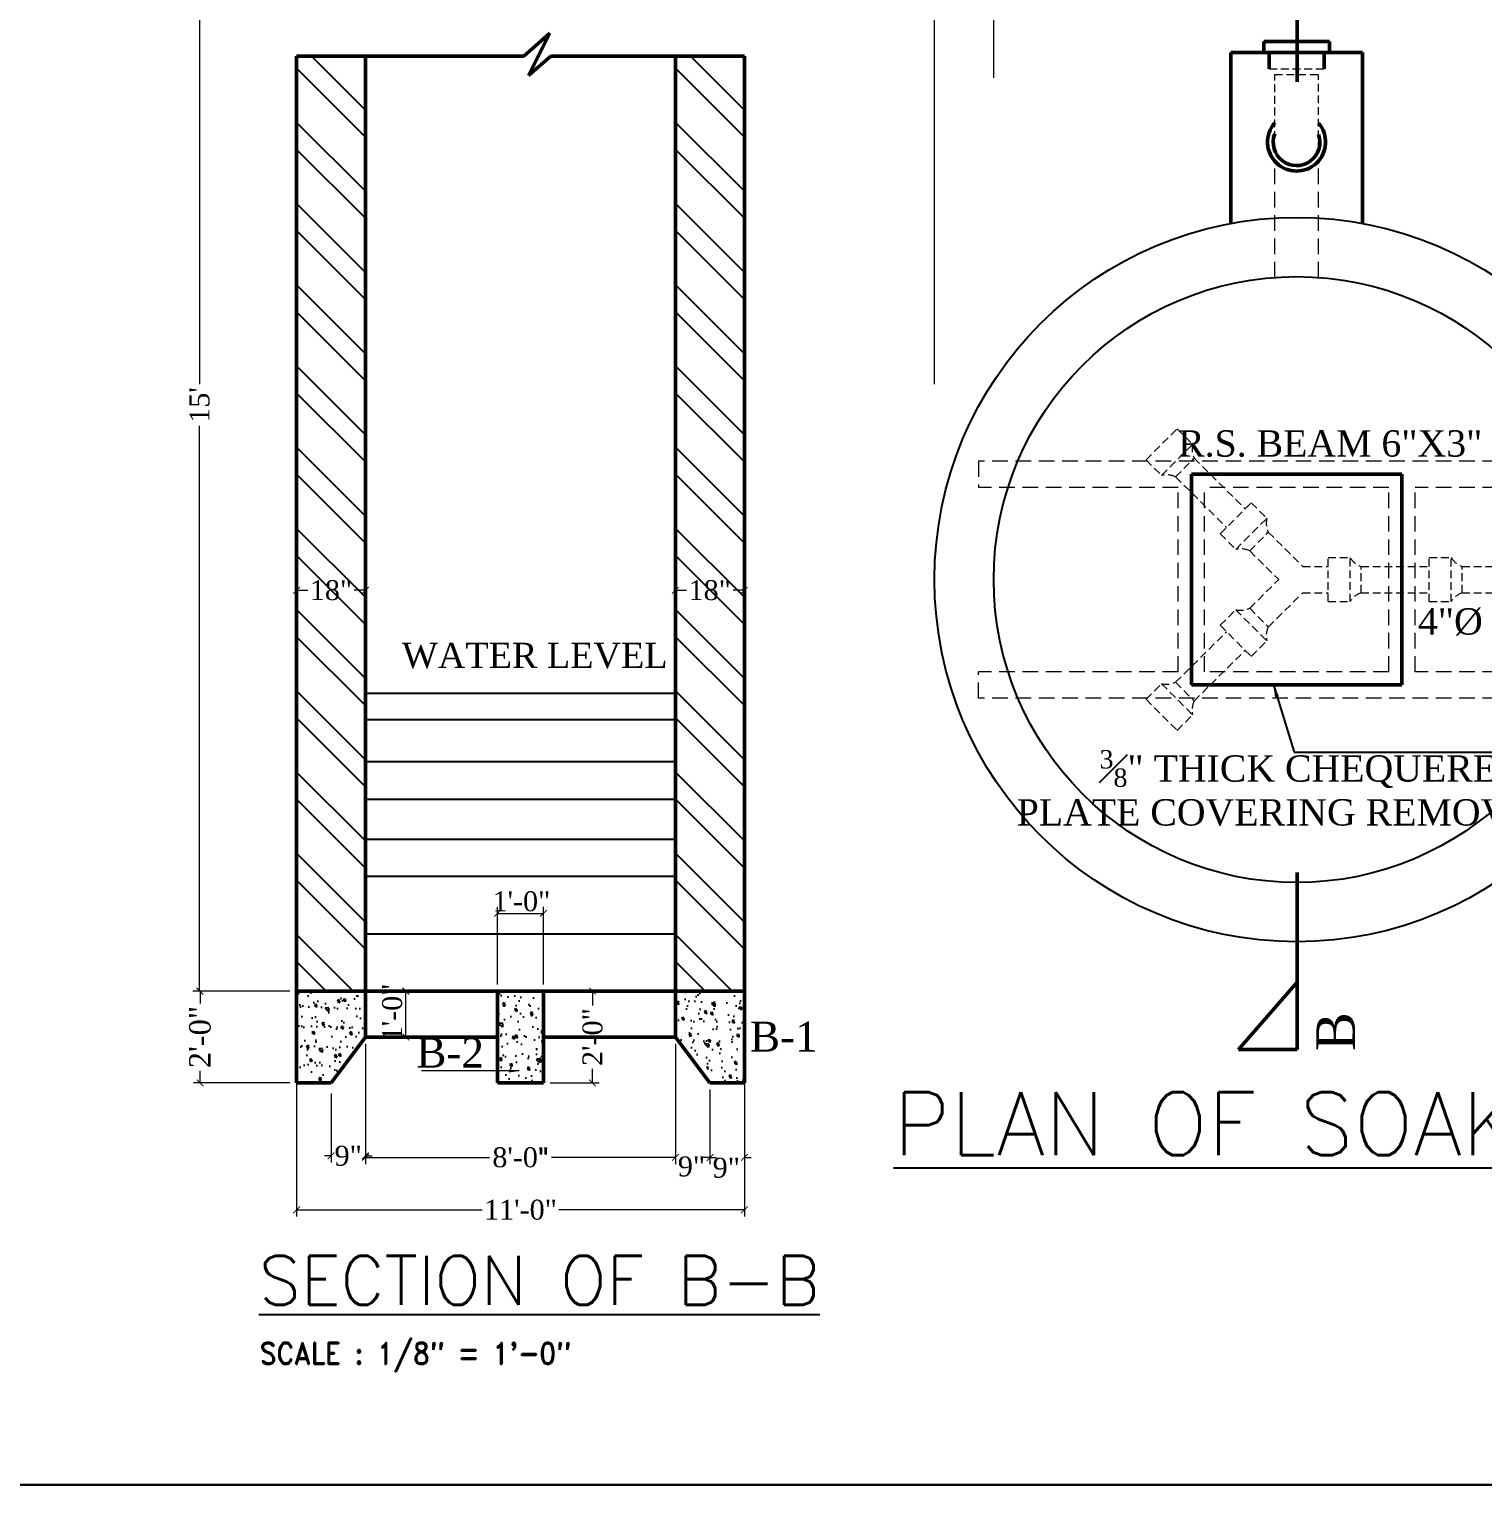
# Model space of a CAD drawing. Header units: inches. Extents: x 137014 to 144844, y -150241 to -148176.
# Drawn here: x 137602.4 to 137952.5, y -150239.1 to -149888.5 of the extents above; entities that cross this region are included whole.
import ezdxf

# ---------------------------------------------------------------- set-up
doc = ezdxf.new("R2010")
doc.units = ezdxf.units.IN
doc.header["$LTSCALE"] = 15
doc.header["$MEASUREMENT"] = 0
doc.header["$PDMODE"] = 2
doc.linetypes.add('HIDDEN', pattern=[0.375, 0.25, -0.125])
doc.layers.get('0').update_dxf_attribs({"linetype": 'CONTINUOUS'})
doc.layers.get('Defpoints').update_dxf_attribs({"linetype": 'CONTINUOUS'})
for name, color, linetype in [('1', 7, 'CONTINUOUS'), ('DIM', 255, 'CONTINUOUS'), ('TEXT', 2, 'CONTINUOUS'), ('w text', 96, 'CONTINUOUS')]:
    doc.layers.add(name, color=color, linetype=linetype)
for name, color, linetype, lineweight in [('7', 8, 'CONTINUOUS', 9), ('DiMaNsIoN', 251, 'CONTINUOUS', 5), ('DIMENSION', 251, 'CONTINUOUS', 15), ('WALL', 1, 'CONTINUOUS', 30), ('WALLS', 1, 'CONTINUOUS', 50)]:
    doc.layers.add(name, color=color, linetype=linetype, lineweight=lineweight)
doc.styles.add('arial', font='times.ttf')
doc.styles.add('DIM', font='arial.ttf')
doc.styles.add('fine', font='times.ttf', dxfattribs={"height": 4})
doc.styles.add('HALF SCALE', font='romantic.ttf')
doc.styles.get("Standard").update_dxf_attribs({"font": 'romand.shx', "height": 8})
doc.styles.add('STYLE2', font='romans.shx', dxfattribs={"width": 0.75})
doc.dimstyles.new('KHATIB', dxfattribs={"dimtxt": 7.5, "dimasz": 3, "dimexe": 3, "dimexo": 3, "dimgap": 1.5, "dimtad": 0, "dimdec": 4, "dimzin": 0, "dimdsep": 46, "dimlunit": 4, "dimtxsty": 'arial', "dimblk": 'DOT', "dimcen": 0.09, "dimclrd": 2, "dimclre": 2, "dimclrt": 6, "dimadec": 0, "dimazin": 0, "dimtfac": 1, "dimtdec": 4, "dimtofl": 0, "dimtmove": 1, "dimatfit": 3, "dimfxl": 1, "dimtolj": 1, "dimtzin": 0, "dimlwd": -1, "dimlwe": -1, "dimarcsym": 0})
doc.dimstyles.new('Other Origional Dim', dxfattribs={"dimscale": 0, "dimtxt": 7, "dimasz": 3, "dimexe": 1.25, "dimexo": 12, "dimgap": 0, "dimtad": 1, "dimdec": 1, "dimzin": 3, "dimdsep": 46, "dimlunit": 4, "dimtxsty": 'DIM', "dimblk": 'ARCHTICK', "dimcen": 2, "dimdle": 1, "dimclrd": 9, "dimclre": 9, "dimclrt": 3, "dimadec": 1, "dimazin": 0, "dimtm": 1e-09, "dimtfac": 1, "dimtdec": 1, "dimtmove": 1, "dimatfit": 3, "dimfxl": 1, "dimfrac": 1, "dimtolj": 1, "dimtzin": 0, "dimlwd": -1, "dimlwe": -1, "dimarcsym": 0})
doc.dimstyles.new('Wor-Dim', dxfattribs={"dimtxt": 9, "dimasz": 5, "dimexe": 2, "dimexo": 4, "dimgap": 1, "dimtad": 0, "dimdec": 1, "dimzin": 0, "dimdsep": 46, "dimlunit": 4, "dimtxsty": 'HALF SCALE', "dimblk": 'ARCHTICK', "dimcen": 0, "dimdle": 1, "dimclrd": 8, "dimclre": 8, "dimclrt": 3, "dimadec": 0, "dimazin": 0, "dimtfac": 0.5, "dimtdec": 1, "dimtmove": 1, "dimatfit": 3, "dimfxl": 4, "dimfrac": 1, "dimtolj": 1, "dimtzin": 0, "dimarcsym": 0})
pattern_1 = [(140, (336076.557, -92961.6416), (0.7231947, 8.266153), [0.864347, -9.507814]), (85, (336076.557, -92961.642), (-8.668731, -1.599057), [0.6914774, -7.606251]), (190.4514, (336076.617, -92960.953), (-7.945531, 6.6671025), [0.7345817, -8.0803985]), (136.1842, (336074.252, -92961.642), (1.907544, 12.299551), [1.29652, -14.261721]), (186.6356, (336074.411, -92960.617), (-11.226341, 10.771635), [1.101873, -12.120596]), (81.1842, (336074.252, -92961.642), (-11.22635, 10.771627), [1.037216, -11.409377]), (111, (336074.8283, -92960.489), (4.640031, 6.8791287), [0.864347, -9.507814]), (56, (336074.828, -92960.489), (-8.357081, 2.8041175), [0.6914774, -7.606251]), (161.4514, (336075.215, -92959.916), (-3.7170424, 9.683249), [0.7345817, -8.0803985]), (127.5, (336076.557, -92961.6416), (-3.83647615, 0.14013775), [0, -7.5140542, 0, -7.7214974, 0, -7.6350627]), (97.5, (336076.557, -92961.6416), (-4.5454463, 3.0317772), [0, -4.402406, 0, -7.3411848, 0, -2.9099673]), (57.5, (336076.557, -92964.2116), (0.2599364, 6.1521023), [0, -2.8811557, 0, -8.989206, 0, -11.9279848]), (47.5, (336076.557, -92965.364), (-1.1536722, 6.7210007), [0, -3.7455025, 0, -5.9697547, 0, -8.470598])]

# ---------------------------------------------------------------- blocks, each defined once
blk = doc.blocks.new('_ARCHTICK')
at = {"color": 0, "linetype": 'ByBlock', "const_width": 0.15}
blk.add_lwpolyline([(-0.5, -0.5), (0.5, 0.5)], dxfattribs=at)
blk = doc.blocks.new('*D4')
at = {"layer": 'Defpoints', "color": 0, "ltscale": 2, "transparency": 16777216}
for p in [(332067.2, -82627.66), (332067.2, -82635.84), (332087.94, -82635.84)]:
    blk.add_point(p, dxfattribs=at)
at = {"layer": 'DIMENSION', "color": 251, "lineweight": 0, "ltscale": 2, "transparency": 16777216}
for p, q in [((332067.2, -82633.84), (332067.2, -82625.66)), ((332067.2, -82627.66), (332070.57, -82627.66)), ((332087.94, -82627.66), (332084.57, -82627.66)), ((332087.94, -82633.84), (332087.94, -82625.66))]:
    blk.add_line(p, q, dxfattribs=at)
at = {"layer": 'DIMENSION', "color": 251, "lineweight": 0, "ltscale": 2, "transparency": 16777216, "xscale": 2, "yscale": 2, "zscale": 2, "rotation": 180}
blk.add_blockref('_ARCHTICK', (332067.2, -82627.66), dxfattribs=at)
at = {"layer": 'DIMENSION', "color": 251, "lineweight": 0, "ltscale": 2, "transparency": 16777216, "xscale": 2, "yscale": 2, "zscale": 2}
blk.add_blockref('_ARCHTICK', (332087.94, -82627.66), dxfattribs=at)
at = {"layer": 'DIMENSION', "color": 254, "lineweight": 0, "ltscale": 2, "transparency": 16777216, "insert": (332077.57, -82627.66), "char_height": 6, "attachment_point": 5, "style": 'arial'}
blk.add_mtext('\\A1;18"', dxfattribs=at)
blk = doc.blocks.new('*D5')
at = {"layer": 'Defpoints', "color": 0, "ltscale": 2, "transparency": 16777216}
for p in [(332201.96, -82627.66), (332181.22, -82631.12), (332201.96, -82631.12)]:
    blk.add_point(p, dxfattribs=at)
at = {"layer": 'DIMENSION', "color": 251, "lineweight": 0, "ltscale": 2, "transparency": 16777216}
for p, q in [((332181.22, -82629.12), (332181.22, -82625.66)), ((332181.22, -82627.66), (332184.59, -82627.66)), ((332201.96, -82627.66), (332198.59, -82627.66)), ((332201.96, -82629.12), (332201.96, -82625.66))]:
    blk.add_line(p, q, dxfattribs=at)
at = {"layer": 'DIMENSION', "color": 251, "lineweight": 0, "ltscale": 2, "transparency": 16777216, "xscale": 2, "yscale": 2, "zscale": 2, "rotation": 180}
blk.add_blockref('_ARCHTICK', (332181.22, -82627.66), dxfattribs=at)
at = {"layer": 'DIMENSION', "color": 251, "lineweight": 0, "ltscale": 2, "transparency": 16777216, "xscale": 2, "yscale": 2, "zscale": 2}
blk.add_blockref('_ARCHTICK', (332201.96, -82627.66), dxfattribs=at)
at = {"layer": 'DIMENSION', "color": 254, "lineweight": 0, "ltscale": 2, "transparency": 16777216, "insert": (332191.59, -82627.66), "char_height": 6, "attachment_point": 5, "style": 'arial'}
blk.add_mtext('\\A1;18"', dxfattribs=at)
blk = doc.blocks.new('*D16')
at = {"layer": 'Defpoints', "color": 0, "ltscale": 2, "transparency": 16777216}
for p in [(332067.2, -82741.77), (332202.03, -82741.77), (332202.03, -82814.16)]:
    blk.add_point(p, dxfattribs=at)
at = {"layer": 'DIMENSION', "color": 251, "lineweight": 0, "ltscale": 2, "transparency": 16777216}
for p, q in [((332067.2, -82743.77), (332067.2, -82816.16)), ((332202.03, -82743.77), (332202.03, -82816.16)), ((332067.2, -82814.16), (332123.09, -82814.16)), ((332202.03, -82814.16), (332146.14, -82814.16))]:
    blk.add_line(p, q, dxfattribs=at)
at = {"layer": 'DIMENSION', "color": 251, "lineweight": 0, "ltscale": 2, "transparency": 16777216, "xscale": 2, "yscale": 2, "zscale": 2, "rotation": 180}
blk.add_blockref('_ARCHTICK', (332067.2, -82814.16), dxfattribs=at)
at = {"layer": 'DIMENSION', "color": 251, "lineweight": 0, "ltscale": 2, "transparency": 16777216, "xscale": 2, "yscale": 2, "zscale": 2}
blk.add_blockref('_ARCHTICK', (332202.03, -82814.16), dxfattribs=at)
at = {"layer": 'DIMENSION', "color": 254, "lineweight": 0, "ltscale": 2, "transparency": 16777216, "insert": (332134.62, -82814.16), "char_height": 6, "attachment_point": 5, "style": 'arial'}
blk.add_mtext('\\A1;11\'-0"', dxfattribs=at)
blk = doc.blocks.new('*D17')
at = {"layer": 'Defpoints', "color": 0, "ltscale": 2, "transparency": 16777216}
for p in [(332087.94, -82762.15), (332077.57, -82777.17), (332087.94, -82797.92)]:
    blk.add_point(p, dxfattribs=at)
at = {"layer": 'DIMENSION', "color": 251, "lineweight": 0, "ltscale": 2, "transparency": 16777216}
for p, q in [((332087.94, -82764.15), (332087.94, -82799.92)), ((332077.57, -82779.17), (332077.57, -82799.92)), ((332077.57, -82797.92), (332075.57, -82797.92)), ((332087.94, -82797.92), (332089.94, -82797.92))]:
    blk.add_line(p, q, dxfattribs=at)
at = {"layer": 'DIMENSION', "color": 251, "lineweight": 0, "ltscale": 2, "transparency": 16777216, "xscale": 2, "yscale": 2, "zscale": 2}
blk.add_blockref('_ARCHTICK', (332077.57, -82797.92), dxfattribs=at)
at = {"layer": 'DIMENSION', "color": 251, "lineweight": 0, "ltscale": 2, "transparency": 16777216, "xscale": 2, "yscale": 2, "zscale": 2, "rotation": 180}
blk.add_blockref('_ARCHTICK', (332087.94, -82797.92), dxfattribs=at)
at = {"layer": 'DIMENSION', "color": 254, "lineweight": 0, "ltscale": 2, "transparency": 16777216, "insert": (332082.75, -82797.92), "char_height": 6, "attachment_point": 5, "style": 'arial'}
blk.add_mtext('\\A1;9"', dxfattribs=at)
blk = doc.blocks.new('*D6')
at = {"layer": 'Defpoints', "color": 0, "ltscale": 2, "transparency": 16777216}
for p in [(332191.66, -82775.98), (332202.03, -82775.76), (332191.66, -82798.38)]:
    blk.add_point(p, dxfattribs=at)
at = {"layer": 'DIMENSION', "color": 251, "lineweight": 0, "ltscale": 2, "transparency": 16777216}
for p, q in [((332191.66, -82777.98), (332191.66, -82800.38)), ((332202.03, -82777.76), (332202.03, -82800.38)), ((332191.66, -82798.38), (332189.66, -82798.38)), ((332202.03, -82798.38), (332204.03, -82798.38))]:
    blk.add_line(p, q, dxfattribs=at)
at = {"layer": 'DIMENSION', "color": 251, "lineweight": 0, "ltscale": 2, "transparency": 16777216, "xscale": 2, "yscale": 2, "zscale": 2}
blk.add_blockref('_ARCHTICK', (332191.66, -82798.38), dxfattribs=at)
at = {"layer": 'DIMENSION', "color": 251, "lineweight": 0, "ltscale": 2, "transparency": 16777216, "xscale": 2, "yscale": 2, "zscale": 2, "rotation": 180}
blk.add_blockref('_ARCHTICK', (332202.03, -82798.38), dxfattribs=at)
at = {"layer": 'DIMENSION', "color": 254, "lineweight": 0, "ltscale": 2, "transparency": 16777216, "insert": (332196.59, -82801.53), "char_height": 6, "attachment_point": 5, "style": 'arial'}
blk.add_mtext('\\A1;9"', dxfattribs=at)
blk = doc.blocks.new('*D7')
at = {"layer": 'Defpoints', "color": 0, "ltscale": 2, "transparency": 16777216}
for p in [(332181.29, -82762.15), (332191.66, -82777.17), (332181.29, -82798.38)]:
    blk.add_point(p, dxfattribs=at)
at = {"layer": 'DIMENSION', "color": 251, "lineweight": 0, "ltscale": 2, "transparency": 16777216}
for p, q in [((332181.29, -82764.15), (332181.29, -82800.38)), ((332191.66, -82779.17), (332191.66, -82800.38)), ((332181.29, -82798.38), (332179.29, -82798.38)), ((332191.66, -82798.38), (332193.66, -82798.38))]:
    blk.add_line(p, q, dxfattribs=at)
at = {"layer": 'DIMENSION', "color": 251, "lineweight": 0, "ltscale": 2, "transparency": 16777216, "xscale": 2, "yscale": 2, "zscale": 2}
blk.add_blockref('_ARCHTICK', (332181.29, -82798.38), dxfattribs=at)
at = {"layer": 'DIMENSION', "color": 251, "lineweight": 0, "ltscale": 2, "transparency": 16777216, "xscale": 2, "yscale": 2, "zscale": 2, "rotation": 180}
blk.add_blockref('_ARCHTICK', (332191.66, -82798.38), dxfattribs=at)
at = {"layer": 'DIMENSION', "color": 254, "lineweight": 0, "ltscale": 2, "transparency": 16777216, "insert": (332186.1, -82801.13), "char_height": 6, "attachment_point": 5, "style": 'arial'}
blk.add_mtext('\\A1;9"', dxfattribs=at)
blk = doc.blocks.new('*D8')
at = {"layer": 'Defpoints', "color": 0, "ltscale": 2, "transparency": 16777216}
for p in [(332087.94, -82783.88), (332181.29, -82783.88), (332181.29, -82798.38)]:
    blk.add_point(p, dxfattribs=at)
at = {"layer": 'DIMENSION', "color": 251, "lineweight": 0, "ltscale": 2, "transparency": 16777216}
for p, q in [((332087.94, -82785.88), (332087.94, -82800.38)), ((332181.29, -82785.88), (332181.29, -82800.38)), ((332087.94, -82798.38), (332125.29, -82798.38)), ((332181.29, -82798.38), (332143.94, -82798.38))]:
    blk.add_line(p, q, dxfattribs=at)
at = {"layer": 'DIMENSION', "color": 251, "lineweight": 0, "ltscale": 2, "transparency": 16777216, "xscale": 2, "yscale": 2, "zscale": 2, "rotation": 180}
blk.add_blockref('_ARCHTICK', (332087.94, -82798.38), dxfattribs=at)
at = {"layer": 'DIMENSION', "color": 251, "lineweight": 0, "ltscale": 2, "transparency": 16777216, "xscale": 2, "yscale": 2, "zscale": 2}
blk.add_blockref('_ARCHTICK', (332181.29, -82798.38), dxfattribs=at)
at = {"layer": 'DIMENSION', "color": 254, "lineweight": 0, "ltscale": 2, "transparency": 16777216, "insert": (332134.62, -82798.38), "char_height": 6, "attachment_point": 5, "style": 'arial'}
blk.add_mtext('\\A1;8\'-0{\\fTechnicLite|b1|i0|c2|p2;"}', dxfattribs=at)
blk = doc.blocks.new('*D9')
at = {"layer": 'Defpoints', "color": 0, "ltscale": 2, "transparency": 16777216}
for p in [(332038.14, -82748.32), (332067.2, -82748.32), (332067.2, -82775.98)]:
    blk.add_point(p, dxfattribs=at)
at = {"layer": 'DIMENSION', "color": 251, "lineweight": 0, "ltscale": 2, "transparency": 16777216}
for p, q in [((332065.2, -82748.32), (332036.14, -82748.32)), ((332038.14, -82748.32), (332038.14, -82752.01)), ((332038.14, -82775.98), (332038.14, -82772.29)), ((332065.2, -82775.98), (332036.14, -82775.98))]:
    blk.add_line(p, q, dxfattribs=at)
at = {"layer": 'DIMENSION', "color": 251, "lineweight": 0, "ltscale": 2, "transparency": 16777216, "xscale": 2, "yscale": 2, "zscale": 2}
for p, rotation in [((332038.14, -82748.32), 90), ((332038.14, -82775.98), 270)]:
    blk.add_blockref('_ARCHTICK', p, dxfattribs=dict(at, rotation=rotation))
at = {"layer": 'DIMENSION', "color": 254, "lineweight": 0, "ltscale": 2, "transparency": 16777216, "insert": (332038.14, -82762.15), "char_height": 6, "attachment_point": 5, "rotation": 90, "style": 'arial'}
blk.add_mtext('\\A1;{\\H1.0769x;2\'-0"}', dxfattribs=at)
blk = doc.blocks.new('*D18')
at = {"layer": 'Defpoints', "color": 0, "ltscale": 2, "transparency": 16777216}
for p in [(332100.07, -82748.32), (332100.07, -82748.32), (332093.75, -82762.15)]:
    blk.add_point(p, dxfattribs=at)
at = {"layer": 'DIMENSION', "color": 251, "lineweight": 0, "ltscale": 2, "transparency": 16777216}
for p, q in [((332098.07, -82748.32), (332098.07, -82748.32)), ((332100.07, -82762.15), (332100.07, -82748.32)), ((332095.75, -82762.15), (332102.07, -82762.15))]:
    blk.add_line(p, q, dxfattribs=at)
at = {"layer": 'DIMENSION', "color": 251, "lineweight": 0, "ltscale": 2, "transparency": 16777216, "xscale": 2, "yscale": 2, "zscale": 2}
for p, rotation in [((332100.07, -82748.32), 90), ((332100.07, -82762.15), 270)]:
    blk.add_blockref('_ARCHTICK', p, dxfattribs=dict(at, rotation=rotation))
at = {"layer": 'DIMENSION', "color": 254, "lineweight": 0, "ltscale": 2, "transparency": 16777216, "insert": (332096, -82754.73), "char_height": 6, "attachment_point": 5, "rotation": 90, "style": 'arial'}
blk.add_mtext('\\A1;1\'-0"', dxfattribs=at)
blk = doc.blocks.new('*D19')
at = {"layer": 'Defpoints', "color": 0, "ltscale": 2, "transparency": 16777216}
for p in [(332141.53, -82748.32), (332141.53, -82775.98), (332156.31, -82775.98)]:
    blk.add_point(p, dxfattribs=at)
at = {"layer": 'DIMENSION', "color": 251, "lineweight": 0, "ltscale": 2, "transparency": 16777216}
for p, q in [((332143.53, -82748.32), (332158.31, -82748.32)), ((332156.31, -82748.32), (332156.31, -82752.62)), ((332156.31, -82775.98), (332156.31, -82771.68)), ((332143.53, -82775.98), (332158.31, -82775.98))]:
    blk.add_line(p, q, dxfattribs=at)
at = {"layer": 'DIMENSION', "color": 251, "lineweight": 0, "ltscale": 2, "transparency": 16777216, "xscale": 2, "yscale": 2, "zscale": 2}
for p, rotation in [((332156.31, -82748.32), 90), ((332156.31, -82775.98), 270)]:
    blk.add_blockref('_ARCHTICK', p, dxfattribs=dict(at, rotation=rotation))
at = {"layer": 'DIMENSION', "color": 254, "lineweight": 0, "ltscale": 2, "transparency": 16777216, "insert": (332156.31, -82762.15), "char_height": 6, "attachment_point": 5, "rotation": 90, "style": 'arial'}
blk.add_mtext('\\A1;2\'-0"', dxfattribs=at)
blk = doc.blocks.new('*D20')
at = {"layer": 'Defpoints', "color": 0, "ltscale": 2, "transparency": 16777216}
for p in [(332141.53, -82724.93), (332127.7, -82748.32), (332141.53, -82748.32)]:
    blk.add_point(p, dxfattribs=at)
at = {"layer": 'DIMENSION', "color": 251, "lineweight": 0, "ltscale": 2, "transparency": 16777216}
for p, q in [((332127.7, -82746.32), (332127.7, -82722.93)), ((332127.7, -82724.93), (332141.53, -82724.93)), ((332141.53, -82746.32), (332141.53, -82722.93))]:
    blk.add_line(p, q, dxfattribs=at)
at = {"layer": 'DIMENSION', "color": 251, "lineweight": 0, "ltscale": 2, "transparency": 16777216, "xscale": 2, "yscale": 2, "zscale": 2, "rotation": 180}
blk.add_blockref('_ARCHTICK', (332127.7, -82724.93), dxfattribs=at)
at = {"layer": 'DIMENSION', "color": 251, "lineweight": 0, "ltscale": 2, "transparency": 16777216, "xscale": 2, "yscale": 2, "zscale": 2}
blk.add_blockref('_ARCHTICK', (332141.53, -82724.93), dxfattribs=at)
at = {"layer": 'DIMENSION', "color": 254, "lineweight": 0, "ltscale": 2, "transparency": 16777216, "insert": (332134.9, -82721.32), "char_height": 6, "attachment_point": 5, "style": 'arial'}
blk.add_mtext('\\A1;1\'-0"', dxfattribs=at)
blk = doc.blocks.new('*D14')
at = {"layer": 'Defpoints', "color": 0, "ltscale": 2, "transparency": 16777216}
for p in [(332067.2, -82395.43), (332038.01, -82748.32), (332067.2, -82748.32)]:
    blk.add_point(p, dxfattribs=at)
at = {"layer": 'DIMENSION', "color": 251, "lineweight": 0, "ltscale": 2, "transparency": 16777216}
for p, q in [((332065.2, -82395.43), (332036.01, -82395.43)), ((332038.01, -82395.43), (332038.01, -82565.57)), ((332038.01, -82748.32), (332038.01, -82578.19)), ((332065.2, -82748.32), (332036.01, -82748.32))]:
    blk.add_line(p, q, dxfattribs=at)
at = {"layer": 'DIMENSION', "color": 251, "lineweight": 0, "ltscale": 2, "transparency": 16777216, "xscale": 2, "yscale": 2, "zscale": 2}
for p, rotation in [((332038.01, -82395.43), 90), ((332038.01, -82748.32), 270)]:
    blk.add_blockref('_ARCHTICK', p, dxfattribs=dict(at, rotation=rotation))
at = {"layer": 'DIMENSION', "color": 254, "lineweight": 0, "ltscale": 2, "transparency": 16777216, "insert": (332038.01, -82571.88), "char_height": 6, "attachment_point": 5, "rotation": 90, "style": 'arial'}
blk.add_mtext("\\A1;15'", dxfattribs=at)
blk = doc.blocks.new('*D29')
at = {"layer": 'Defpoints', "color": 0, "ltscale": 2, "transparency": 16777216}
for p in [(330936.65, -78871.77), (330936.65, -78878.46), (330942.48, -78878.46)]:
    blk.add_point(p, dxfattribs=at)
at = {"layer": 'DIMENSION', "color": 251, "lineweight": 0, "ltscale": 2, "transparency": 16777216}
for p, q in [((330939.57, -78871.77), (330936.59, -78853.81)), ((330936.59, -78853.81), (330939.59, -78853.81)), ((330936.65, -78876.46), (330936.65, -78869.77)), ((330942.48, -78871.77), (330936.65, -78871.77)), ((330942.48, -78876.46), (330942.48, -78869.77))]:
    blk.add_line(p, q, dxfattribs=at)
at = {"layer": 'DIMENSION', "color": 251, "lineweight": 0, "ltscale": 2, "transparency": 16777216, "xscale": 2, "yscale": 2, "zscale": 2, "rotation": 180}
blk.add_blockref('_ARCHTICK', (330936.65, -78871.77), dxfattribs=at)
at = {"layer": 'DIMENSION', "color": 251, "lineweight": 0, "ltscale": 2, "transparency": 16777216, "xscale": 2, "yscale": 2, "zscale": 2}
blk.add_blockref('_ARCHTICK', (330942.48, -78871.77), dxfattribs=at)
at = {"layer": 'DIMENSION', "color": 254, "lineweight": 0, "ltscale": 2, "transparency": 16777216, "insert": (330944.56, -78853.81), "char_height": 6, "attachment_point": 5, "style": 'arial'}
blk.add_mtext('\\A1;6"', dxfattribs=at)
blk = doc.blocks.new('*D30')
at = {"layer": 'Defpoints', "color": 0, "ltscale": 2, "transparency": 16777216}
for p in [(330951.99, -78871.77), (330951.99, -78871.92), (330942.48, -78878.46)]:
    blk.add_point(p, dxfattribs=at)
at = {"layer": 'DIMENSION', "color": 251, "lineweight": 0, "ltscale": 2, "transparency": 16777216}
for p, q in [((330947.23, -78871.77), (330949.43, -78864.46)), ((330949.43, -78864.46), (330952.43, -78864.46)), ((330942.48, -78876.46), (330942.48, -78869.77)), ((330942.48, -78871.77), (330951.99, -78871.77)), ((330951.99, -78869.92), (330951.99, -78869.77))]:
    blk.add_line(p, q, dxfattribs=at)
at = {"layer": 'DIMENSION', "color": 251, "lineweight": 0, "ltscale": 2, "transparency": 16777216, "xscale": 2, "yscale": 2, "zscale": 2, "rotation": 180}
blk.add_blockref('_ARCHTICK', (330942.48, -78871.77), dxfattribs=at)
at = {"layer": 'DIMENSION', "color": 251, "lineweight": 0, "ltscale": 2, "transparency": 16777216, "xscale": 2, "yscale": 2, "zscale": 2}
blk.add_blockref('_ARCHTICK', (330951.99, -78871.77), dxfattribs=at)
at = {"layer": 'DIMENSION', "color": 254, "lineweight": 0, "ltscale": 2, "transparency": 16777216, "insert": (330957.37, -78864.46), "char_height": 6, "attachment_point": 5, "style": 'arial'}
blk.add_mtext('\\A1;9"', dxfattribs=at)
blk = doc.blocks.new('*D26')
at = {"layer": 'Defpoints', "color": 0, "ltscale": 2, "transparency": 16777216}
for p in [(330936.65, -78713.93), (330917.63, -78790.23), (330936.65, -78832.06)]:
    blk.add_point(p, dxfattribs=at)
at = {"layer": 'DIMENSION', "color": 251, "lineweight": 0, "ltscale": 2, "transparency": 16777216}
for p, q in [((330917.63, -78788.23), (330917.63, -78711.93)), ((330917.63, -78713.93), (330920.15, -78713.93)), ((330936.65, -78713.93), (330934.14, -78713.93)), ((330936.65, -78830.06), (330936.65, -78711.93))]:
    blk.add_line(p, q, dxfattribs=at)
at = {"layer": 'DIMENSION', "color": 251, "lineweight": 0, "ltscale": 2, "transparency": 16777216, "xscale": 2, "yscale": 2, "zscale": 2, "rotation": 180}
blk.add_blockref('_ARCHTICK', (330917.63, -78713.93), dxfattribs=at)
at = {"layer": 'DIMENSION', "color": 251, "lineweight": 0, "ltscale": 2, "transparency": 16777216, "xscale": 2, "yscale": 2, "zscale": 2}
blk.add_blockref('_ARCHTICK', (330936.65, -78713.93), dxfattribs=at)
at = {"layer": 'DIMENSION', "color": 254, "lineweight": 0, "ltscale": 2, "transparency": 16777216, "insert": (330927.14, -78713.93), "char_height": 6, "attachment_point": 5, "style": 'arial'}
blk.add_mtext('\\A1;18"', dxfattribs=at)
blk = doc.blocks.new('*D27')
at = {"layer": 'Defpoints', "color": 0, "ltscale": 2, "transparency": 16777216}
for p in [(330776.48, -78713.93), (330776.48, -78752.52), (330917.63, -78752.52)]:
    blk.add_point(p, dxfattribs=at)
at = {"layer": 'DIMENSION', "color": 251, "lineweight": 0, "ltscale": 2, "transparency": 16777216}
for p, q in [((330776.48, -78750.52), (330776.48, -78711.93)), ((330776.48, -78713.93), (330837.58, -78713.93)), ((330917.63, -78713.93), (330856.54, -78713.93)), ((330917.63, -78750.52), (330917.63, -78711.93))]:
    blk.add_line(p, q, dxfattribs=at)
at = {"layer": 'DIMENSION', "color": 251, "lineweight": 0, "ltscale": 2, "transparency": 16777216, "xscale": 2, "yscale": 2, "zscale": 2, "rotation": 180}
blk.add_blockref('_ARCHTICK', (330776.48, -78713.93), dxfattribs=at)
at = {"layer": 'DIMENSION', "color": 251, "lineweight": 0, "ltscale": 2, "transparency": 16777216, "xscale": 2, "yscale": 2, "zscale": 2}
blk.add_blockref('_ARCHTICK', (330917.63, -78713.93), dxfattribs=at)
at = {"layer": 'DIMENSION', "color": 254, "lineweight": 0, "ltscale": 2, "transparency": 16777216, "insert": (330847.06, -78713.93), "char_height": 6, "attachment_point": 5, "style": 'arial'}
blk.add_mtext('\\A1;8\'-0"', dxfattribs=at)
blk = doc.blocks.new('*D28')
at = {"layer": 'Defpoints', "color": 0, "ltscale": 2, "transparency": 16777216}
for p in [(330762.22, -78713.93), (330776.48, -78759.64), (330762.22, -78833.42)]:
    blk.add_point(p, dxfattribs=at)
at = {"layer": 'DIMENSION', "color": 251, "lineweight": 0, "ltscale": 2, "transparency": 16777216}
for p, q in [((330762.22, -78713.93), (330760.22, -78713.93)), ((330762.22, -78831.42), (330762.22, -78711.93)), ((330776.48, -78757.64), (330776.48, -78711.93)), ((330776.48, -78713.93), (330778.48, -78713.93))]:
    blk.add_line(p, q, dxfattribs=at)
at = {"layer": 'DIMENSION', "color": 251, "lineweight": 0, "ltscale": 2, "transparency": 16777216, "xscale": 2, "yscale": 2, "zscale": 2}
blk.add_blockref('_ARCHTICK', (330762.22, -78713.93), dxfattribs=at)
at = {"layer": 'DIMENSION', "color": 251, "lineweight": 0, "ltscale": 2, "transparency": 16777216, "xscale": 2, "yscale": 2, "zscale": 2, "rotation": 180}
blk.add_blockref('_ARCHTICK', (330776.48, -78713.93), dxfattribs=at)
at = {"layer": 'DIMENSION', "color": 254, "lineweight": 0, "ltscale": 2, "transparency": 16777216, "insert": (330769.35, -78713.93), "char_height": 6, "attachment_point": 5, "style": 'arial'}
blk.add_mtext('\\A1;18"', dxfattribs=at)
blk = doc.blocks.new('GERG45')
at = {"layer": 'DIM'}
h = blk.add_hatch(dxfattribs=at)
h.set_pattern_fill('ANSI32', color=9, scale=46.098492, angle=90, style=0)
h.set_pattern_definition([(135, (336076.557, -93102.916), (-12.223709, -12.223709), []), (135, (336076.557, -93094.767), (-12.223709, -12.223709), [])])
h.paths.add_polyline_path([(332066.12967, -82697.67271), (332089.0079, -82697.67271), (332089.0079, -82709.06254), (332066.12967, -82709.06254)], flags=9)
h.paths.add_polyline_path([(332087.94095, -82466.83131), (332067.19663, -82466.83131), (332067.19663, -82748.32068), (332087.94095, -82748.32068)])
h = blk.add_hatch(dxfattribs=at)
h.set_pattern_fill('ANSI32', color=9, scale=46.098492, angle=90, style=0)
h.set_pattern_definition([(135, (336190.65, -93102.916), (-12.223709, -12.223709), []), (135, (336190.65, -93094.767), (-12.223709, -12.223709), [])])
h.paths.add_polyline_path([(332180.22344, -82697.67271), (332203.10167, -82697.67271), (332203.10167, -82709.06254), (332180.22344, -82709.06254)], flags=9)
h.paths.add_polyline_path([(332202.03472, -82466.83131), (332181.29039, -82466.83131), (332181.29039, -82748.32068), (332202.03472, -82748.32068)])
h = blk.add_hatch(dxfattribs=at)
h.set_pattern_fill('AR-CONC', color=9, scale=1.152462, angle=90, style=0)
h.set_pattern_definition(pattern_1)
h.paths.add_polyline_path([(332087.94095, -82748.32068), (332067.19663, -82748.32068), (332067.19663, -82775.97978), (332077.56879, -82775.97978), (332087.94095, -82762.15023)])
h = blk.add_hatch(dxfattribs=at)
h.set_pattern_fill('AR-CONC', color=9, scale=1.152462, angle=90, style=0)
h.set_pattern_definition([(140, (353468.236, -84862), (0.7231947, 8.2661532), [0.8643467, -9.507814]), (85, (353468.236, -84862), (-8.6687307, -1.5990568), [0.6914774, -7.606251]), (190.4514, (353468.2965, -84861.311), (-7.9455308, 6.6671025), [0.7345817, -8.0803985]), (136.1842, (353465.931, -84862), (1.907544, 12.2995507), [1.29652, -14.261721]), (186.6356, (353466.09, -84860.975), (-11.226341, 10.771635), [1.1018725, -12.120596]), (81.1842, (353465.931, -84862), (-11.2263496, 10.7716265), [1.037216, -11.409377]), (111, (353466.5075, -84860.8474), (4.640031, 6.8791287), [0.8643467, -9.507814]), (56, (353466.5075, -84860.847), (-8.357081, 2.8041175), [0.6914774, -7.606251]), (161.4514, (353466.894, -84860.274), (-3.7170424, 9.683249), [0.7345817, -8.0803985]), (127.5, (353468.2362, -84862), (-3.83647615, 0.14013775), [0, -7.5140542, 0, -7.7214974, 0, -7.6350627]), (97.5, (353468.2362, -84862), (-4.5454463, 3.0317772), [0, -4.402406, 0, -7.3411848, 0, -2.9099673]), (57.5, (353468.2362, -84864.57), (0.2599364, 6.1521023), [0, -2.8811557, 0, -8.9892059, 0, -11.9279848]), (47.5, (353468.236, -84865.7223), (-1.1536722, 6.7210007), [0, -3.7455025, 0, -5.9697547, 0, -8.4705979])])
h.paths.add_polyline_path([(332141.53045, -82748.32068), (332127.7009, -82748.32068), (332127.7009, -82775.97978), (332141.53045, -82775.97978)])
h = blk.add_hatch(dxfattribs=at)
h.set_pattern_fill('AR-CONC', color=9, scale=1.152462, angle=90, style=0)
h.set_pattern_definition(pattern_1)
h.paths.add_polyline_path([(332202.03472, -82775.97978), (332202.03472, -82748.32068), (332181.29039, -82748.32068), (332181.29039, -82762.15023), (332195.11994, -82775.97978)])
at = {"layer": '1'}
for p, q in [((332087.94095, -82658.59437), (332181.29039, -82658.59437)), ((332087.94095, -82666.51821), (332181.29039, -82666.51821)), ((332087.94095, -82679.17294), (332181.29039, -82679.17294)), ((332087.94095, -82690.57273), (332181.29039, -82690.57273)), ((332087.94095, -82702.60579), (332181.29039, -82702.60579)), ((332087.94095, -82713.74681), (332181.29039, -82713.74681)), ((332087.94095, -82731.10518), (332181.29039, -82731.10518))]:
    blk.add_line(p, q, dxfattribs=at)
at = {"layer": 'WALLS', "color": 1}
for p, q in [((332135.58397, -82466.83131), (332143.44347, -82459.98832)), ((332143.44347, -82459.98832), (332136.98407, -82472.73999)), ((332067.19663, -82466.83131), (332135.58397, -82466.83131)), ((332136.98407, -82472.73999), (332143.72949, -82466.83131)), ((332143.72949, -82466.83131), (332202.03472, -82466.83131))]:
    blk.add_line(p, q, dxfattribs=at)
at = {"layer": 'WALLS'}
for p, q in [((332067.19663, -82748.32068), (332067.19663, -82466.83131)), ((332087.94095, -82748.32068), (332087.94095, -82466.83131)), ((332181.29039, -82748.32068), (332181.29039, -82466.83131)), ((332202.03472, -82748.32068), (332202.03472, -82466.83131)), ((332067.19663, -82748.32068), (332087.94095, -82748.32068)), ((332067.19663, -82748.32068), (332067.19663, -82775.97978)), ((332087.94095, -82748.32068), (332181.29039, -82748.32068)), ((332087.94095, -82748.32068), (332087.94095, -82762.15023)), ((332127.7009, -82748.32068), (332127.7009, -82775.97978)), ((332141.53045, -82748.32068), (332141.53045, -82775.97978)), ((332202.03472, -82748.32068), (332181.29039, -82748.32068)), ((332181.29039, -82748.32068), (332181.29039, -82762.15023)), ((332202.03472, -82748.32068), (332202.03472, -82775.97978)), ((332087.94095, -82762.15023), (332077.56879, -82775.97978)), ((332087.94095, -82762.15023), (332127.7009, -82762.15023)), ((332141.53045, -82762.15023), (332181.29039, -82762.15023)), ((332181.29039, -82762.15023), (332191.66255, -82775.97978)), ((332077.56879, -82775.97978), (332067.19663, -82775.97978)), ((332141.53045, -82775.97978), (332127.7009, -82775.97978)), ((332191.66255, -82775.97978), (332202.03472, -82775.97978))]:
    blk.add_line(p, q, dxfattribs=at)
at = {"layer": 'DIM', "attachment_point": 8, "style": 'fine'}
for s, insert, char_height in [('\\A1;WATER LEVEL', (332138.90549, -82651.22478), 7.5973637), ('\\A1;B-1 ', (332213.89836, -82766.54519), 8.985554), ('\\A1;B-2 ', (332113.44036, -82771.36142), 8.985554)]:
    blk.add_mtext(s, dxfattribs=dict(at, insert=insert, char_height=char_height))
at = {"layer": 'TEXT', "style": 'STYLE2'}
blk.add_text('%%USECTION OF B-B', height=14.7019804, dxfattribs=at).set_placement((332055.85895, -82842.74033))
at = {"layer": 'TEXT', "width": 0.9}
blk.add_text('SCALE : 1/8" = 1\'-0"', height=6.5342135, dxfattribs=at).set_placement((332056.12585, -82860.6751))
at = {"layer": 'DIMENSION', "lineweight": 0, "ltscale": 2}
for base, p1, p2, text, picture, middle in [((332038.00872, -82748.32068), (332067.19663, -82395.43266), (332067.19663, -82748.32068), "15'", '*D14', (332038.00872, -82571.87667)), ((332038.13634, -82748.32068), (332067.19663, -82775.97978), (332067.19663, -82748.32068), '{\\H1.0769x;2\'-0"}', '*D9', (332038.13634, -82762.15023)), ((332156.30992, -82775.97978), (332141.53045, -82748.32068), (332141.53045, -82775.97978), '2\'-0"', '*D19', (332156.30992, -82762.15023))]:
    dim = blk.add_linear_dim(base=base, p1=p1, p2=p2, angle=90, text=text, dimstyle='KHATIB', override={"dimtxt": 6, "dimasz": 2, "dimexe": 2, "dimexo": 2, "dimblk1": 'ARCHTICK', "dimblk2": 'ARCHTICK', "dimsah": 1, "dimclrd": 251, "dimclre": 251, "dimclrt": 254, "dimlwd": 0, "dimlwe": 0}, dxfattribs=at)
    dim.commit()
    dim.dimension.update_dxf_attribs({"geometry": picture, "text_midpoint": middle})
for base, p1, p2, text, picture, middle in [((332067.19663, -82627.66144), (332087.94095, -82635.83989), (332067.19663, -82635.83989), '18"', '*D4', (332077.56879, -82627.66144)), ((332201.96161, -82627.66144), (332181.21729, -82631.11883), (332201.96161, -82631.11883), '18"', '*D5', (332191.58945, -82627.66144)), ((332202.03472, -82814.16298), (332067.19663, -82741.77362), (332202.03472, -82741.77362), '11\'-0"', '*D16', (332134.61567, -82814.16298)), ((332087.94095, -82797.91502), (332077.56879, -82777.17069), (332087.94095, -82762.15023), '9"', '*D17', (332082.75487, -82797.91502)), ((332181.29039, -82798.37822), (332087.94095, -82783.87787), (332181.29039, -82783.87787), '8\'-0{\\fTechnicLite|b1|i0|c2|p2;"}', '*D8', (332134.61567, -82798.37822))]:
    dim = blk.add_linear_dim(base=base, p1=p1, p2=p2, text=text, dimstyle='KHATIB', override={"dimtxt": 6, "dimasz": 2, "dimexe": 2, "dimexo": 2, "dimblk1": 'ARCHTICK', "dimblk2": 'ARCHTICK', "dimsah": 1, "dimclrd": 251, "dimclre": 251, "dimclrt": 254, "dimlwd": 0, "dimlwe": 0}, dxfattribs=at)
    dim.commit()
    dim.dimension.update_dxf_attribs({"geometry": picture, "text_midpoint": middle})
dim = blk.add_linear_dim(base=(332141.53045, -82724.93428), p1=(332127.7009, -82748.32068), p2=(332141.53045, -82748.32068), text='1\'-0"', dimstyle='KHATIB', override={"dimtxt": 6, "dimasz": 2, "dimexe": 2, "dimexo": 2, "dimblk1": 'ARCHTICK', "dimblk2": 'ARCHTICK', "dimsah": 1, "dimclrd": 251, "dimclre": 251, "dimclrt": 254, "dimlwd": 0, "dimlwe": 0}, dxfattribs=at)
dim.commit()
dim.dimension.update_dxf_attribs({"geometry": '*D20', "text_midpoint": (332134.90187, -82721.32401), "dimtype": 128})
for base, p1, p2, angle, text, picture, middle in [((332100.06539, -82748.32068), (332093.7529, -82762.15023), (332100.06539, -82748.32068), 90, '1\'-0"', '*D18', (332096.00225, -82754.73397)), ((332181.29039, -82798.37822), (332191.66255, -82777.17069), (332181.29039, -82762.15023), 180, '9"', '*D7', (332186.09992, -82801.12956)), ((332191.66255, -82798.37822), (332202.03472, -82775.75509), (332191.66255, -82775.97978), 180, '9"', '*D6', (332196.5928, -82801.53005))]:
    dim = blk.add_linear_dim(base=base, p1=p1, p2=p2, angle=angle, text=text, dimstyle='KHATIB', override={"dimtxt": 6, "dimasz": 2, "dimexe": 2, "dimexo": 2, "dimblk1": 'ARCHTICK', "dimblk2": 'ARCHTICK', "dimsah": 1, "dimclrd": 251, "dimclre": 251, "dimclrt": 254, "dimlwd": 0, "dimlwe": 0}, dxfattribs=at)
    dim.commit()
    dim.dimension.update_dxf_attribs({"geometry": picture, "text_midpoint": middle, "dimtype": 128})
at = {"layer": 'DIM'}
blk.add_leader([(332134.16736, -82772.34973), (332104.78635, -82772.34973)], dimstyle='Wor-Dim', override={"dimtxt": 6.5, "dimasz": 3, "dimgap": 1, "dimtad": 0, "dimfxl": 2}, dxfattribs=at)
blk = doc.blocks.new('FWER34')
at = {"layer": '7', "linetype": 'HIDDEN', "ltscale": 0.5}
for p, q in [((330842.83047, -78755.46579), (330856.03867, -78755.46579)), ((330844.15129, -78775.12409), (330844.15129, -78756.78661)), ((330844.15129, -78756.78661), (330854.71785, -78756.78661)), ((330854.71785, -78775.0104), (330854.71785, -78756.78661)), ((330813.16821, -78849.62521), (330820.6399, -78842.15352)), ((330820.6399, -78842.15352), (330824.37574, -78845.88937)), ((330816.90405, -78853.36106), (330824.37574, -78845.88937)), ((330813.16821, -78849.62521), (330816.90405, -78853.36106)), ((330820.26631, -78853.73464), (330824.74933, -78849.25163)), ((330824.73467, -78849.21994), (330837.03831, -78861.43102)), ((330820.27489, -78853.72607), (330832.55526, -78865.91407)), ((330831.02614, -78867.44319), (330838.49783, -78859.9715)), ((330838.49783, -78859.9715), (330842.23367, -78863.70735)), ((330834.76198, -78871.17904), (330842.23367, -78863.70735)), ((330831.02614, -78867.44319), (330834.76198, -78871.17904)), ((330838.12424, -78871.55262), (330842.60725, -78867.06961)), ((330842.5926, -78867.03792), (330850.90879, -78875.29155)), ((330838.13281, -78871.54405), (330845.10272, -78878.46152)), ((330850.90879, -78875.29155), (330857.01943, -78875.29155)), ((330857.01943, -78883.7448), (330857.01943, -78873.17824)), ((330857.01943, -78873.17824), (330862.30272, -78873.17824)), ((330862.30272, -78883.7448), (330862.30272, -78873.17824)), ((330864.94436, -78875.29155), (330881.37792, -78875.29155)), ((330864.94436, -78881.63149), (330864.94436, -78875.29155)), ((330881.37792, -78883.7448), (330881.37792, -78873.17824)), ((330881.37792, -78873.17824), (330886.6612, -78873.17824)), ((330886.6612, -78883.7448), (330886.6612, -78873.17824)), ((330889.30285, -78875.29155), (330913.1531, -78875.29155)), ((330889.30285, -78881.63149), (330889.30285, -78875.29155)), ((330913.1531, -78883.7448), (330913.1531, -78873.17824)), ((330913.1531, -78873.17824), (330918.43638, -78873.17824)), ((330918.43638, -78883.7448), (330918.43638, -78873.17824)), ((330921.07802, -78875.29155), (330951.9877, -78875.29155)), ((330921.07802, -78881.63149), (330921.07802, -78875.29155)), ((330971.00751, -78875.29155), (331001.10751, -78875.29155)), ((330838.13281, -78885.379), (330845.10272, -78878.46152)), ((330842.5926, -78889.88513), (330850.90879, -78881.63149)), ((330850.90879, -78881.63149), (330857.01943, -78881.63149)), ((330864.94436, -78881.63149), (330881.37792, -78881.63149)), ((330889.30285, -78881.63149), (330913.1531, -78881.63149)), ((330921.07802, -78881.63149), (330951.9877, -78881.63149)), ((330971.00751, -78881.63149), (331001.10751, -78881.63149)), ((330831.02614, -78889.47985), (330834.76198, -78885.74401)), ((330834.76198, -78885.74401), (330842.23367, -78893.2157)), ((330838.12424, -78885.37042), (330842.60725, -78889.85344)), ((330857.01943, -78883.7448), (330862.30272, -78883.7448)), ((330881.37792, -78883.7448), (330886.6612, -78883.7448)), ((330913.1531, -78883.7448), (330918.43638, -78883.7448)), ((330831.02614, -78889.47985), (330838.49783, -78896.95154)), ((330820.27489, -78903.19698), (330832.55526, -78891.00898)), ((330838.49783, -78896.95154), (330842.23367, -78893.2157)), ((330824.73467, -78907.70311), (330837.03831, -78895.49202)), ((330813.16821, -78907.29783), (330816.90405, -78903.56199)), ((330816.90405, -78903.56199), (330824.37574, -78911.03368)), ((330820.26631, -78903.18841), (330824.74933, -78907.67142)), ((330813.16821, -78907.29783), (330820.6399, -78914.76952)), ((330820.6399, -78914.76952), (330824.37574, -78911.03368))]:
    blk.add_line(p, q, dxfattribs=at)
at = {"layer": '7', "linetype": 'HIDDEN'}
for p, q in [((330844.15129, -78805.69856), (330844.15129, -78777.69292)), ((330854.71785, -78805.69856), (330854.71785, -78777.64495)), ((330926.08922, -78849.9318), (330772.77992, -78849.9318)), ((330772.77992, -78849.9318), (330772.77992, -78856.27174)), ((330926.08922, -78849.9318), (330926.08922, -78856.27174)), ((330820.90485, -78856.27174), (330772.77992, -78856.27174)), ((330820.90485, -78900.6513), (330820.90485, -78856.27174)), ((330871.62435, -78856.27174), (330827.24479, -78856.27174)), ((330827.24479, -78900.6513), (330827.24479, -78856.27174)), ((330871.62435, -78900.6513), (330871.62435, -78856.27174)), ((330926.08922, -78856.27174), (330877.96429, -78856.27174)), ((330877.96429, -78900.6513), (330877.96429, -78856.27174)), ((330820.90485, -78900.6513), (330772.77992, -78900.6513)), ((330772.77992, -78906.99124), (330772.77992, -78900.6513)), ((330871.62435, -78900.6513), (330827.24479, -78900.6513)), ((330926.08922, -78900.6513), (330877.96429, -78900.6513)), ((330926.08922, -78906.99124), (330926.08922, -78900.6513)), ((330926.08922, -78906.99124), (330772.77992, -78906.99124))]:
    blk.add_line(p, q, dxfattribs=at)
at = {"layer": '7', "linetype": 'HIDDEN', "ltscale": 0.5}
for centre, start, end in [((330829.53758, -78847.01771), 167.6694525, 205.010931), ((330818.0324, -78858.5229), 64.989069, 102.3305476), ((330847.39551, -78864.8357), 167.6694525, 205.010931), ((330835.89033, -78876.34088), 64.989069, 102.3305476), ((330866.75055, -78870.32613), 212.6694525, 250.010931), ((330891.10904, -78870.32613), 212.6694525, 250.010931), ((330922.88421, -78870.32613), 212.6694525, 250.010931), ((330866.75055, -78886.59692), 109.989069, 147.3305476), ((330891.10904, -78886.59692), 109.989069, 147.3305476), ((330922.88421, -78886.59692), 109.989069, 147.3305476), ((330835.89033, -78880.58217), 257.6694524, 295.010931), ((330847.39551, -78892.08735), 154.989069, 192.3305475), ((330818.0324, -78898.40015), 257.6694524, 295.010931), ((330829.53758, -78909.90533), 154.989069, 192.3305475)]:
    blk.add_arc(centre, 5.28373, start, end, dxfattribs=at)
at = {"layer": 'w text', "color": 1}
for radius in [87.21938, 72.95452]:
    blk.add_circle((330849.43457, -78878.46152), radius, dxfattribs=at)
at = {"layer": 'WALLS'}
for p, q in [((330849.58587, -78725.37929), (330835.43182, -78725.37929)), ((330835.43182, -78725.37929), (330849.58587, -78741.56534)), ((330849.58587, -78725.37929), (330849.58587, -78758.58141)), ((330841.50965, -78751.50333), (330841.50965, -78748.86169)), ((330841.50965, -78748.86169), (330857.35949, -78748.86169)), ((330857.35949, -78751.50333), (330857.35949, -78748.86169)), ((330833.58473, -78792.69438), (330833.58473, -78751.50333)), ((330833.58473, -78751.50333), (330865.28441, -78751.50333)), ((330842.83047, -78755.46579), (330842.83047, -78751.50333)), ((330856.03867, -78755.46579), (330856.03867, -78751.50333)), ((330865.28441, -78792.69438), (330865.28441, -78751.50333)), ((330874.79432, -78853.10177), (330824.07482, -78853.10177)), ((330824.07482, -78903.82127), (330824.07482, -78853.10177)), ((330874.79432, -78903.82127), (330874.79432, -78853.10177)), ((330942.47779, -78897.48134), (330942.47779, -78859.44171)), ((330942.47779, -78859.44171), (330980.51742, -78859.44171)), ((330980.51742, -78897.48134), (330980.51742, -78859.44171)), ((330951.9877, -78887.97143), (330951.9877, -78868.95162)), ((330951.9877, -78868.95162), (330971.00751, -78868.95162)), ((330971.00751, -78887.97143), (330971.00751, -78868.95162)), ((330951.9877, -78887.97143), (330971.00751, -78887.97143)), ((330942.47779, -78897.48134), (330980.51742, -78897.48134)), ((330874.79432, -78903.82127), (330824.07482, -78903.82127)), ((330849.58587, -78948.97056), (330849.58587, -78991.59476)), ((330835.43182, -78991.59476), (330849.58587, -78975.40871)), ((330849.58587, -78991.59476), (330835.43182, -78991.59476))]:
    blk.add_line(p, q, dxfattribs=at)
for centre, radius, start, end in [((330849.41381, -78773.09595), 6.98758, 138.8618142, 40.6179674), ((330849.41381, -78773.13782), 5.62489, 159.3216511, 19.4454012)]:
    blk.add_arc(centre, radius, start, end, dxfattribs=at)
at = {"layer": 'DIM', "style": 'fine'}
for s, height, p in [('DRAIN PIPE', 6.339937, (330982.39443, -78873.53668)), ('4"%%C : S.W. PIPE', 6.3399375, (330878.64667, -78891.70662)), ('SUMP', 6.339937, (330946.83805, -78920.50138)), ('B.B. IN ', 6.339937, (330994.65072, -78920.50138)), ('24"X24"', 6.339937, (330942.93832, -78929.41168)), ('CEMENT', 6.339937, (330989.78092, -78929.49976))]:
    blk.add_text(s, height=height, dxfattribs=at).set_placement(p)
at = {"layer": 'DIM', "char_height": 9.299621, "attachment_point": 8, "rotation": 90, "style": 'fine'}
for insert in [(330863.51616, -78730.96628), (330863.51616, -78987.32433)]:
    blk.add_mtext('\\A1;B', dxfattribs=dict(at, insert=insert))
at = {"layer": 'DIM', "char_height": 6.3399375, "attachment_point": 8, "style": 'fine'}
for s, insert in [('\\A1;R.S. BEAM 6"X3" LBS', (330867.50188, -78848.98456)), ('\\A1;{\\H0.7x;\\S3#8;}" THICK CHEQUERED \\PPLATE COVERING REMOVEBLE ', (330853.29424, -78937.83764))]:
    blk.add_mtext(s, dxfattribs=dict(at, insert=insert))
at = {"layer": 'TEXT', "style": 'STYLE2'}
blk.add_text('%%UPLAN OF SOAKAGE PIT', height=15.21585, dxfattribs=at).set_placement((330752.32746, -79017.09221))
at = {"layer": 'DIMENSION', "lineweight": 0, "ltscale": 2}
for base, p1, p2, text, picture, middle in [((330762.21519, -78713.93402), (330776.48005, -78759.63998), (330762.21519, -78833.41854), '18"', '*D28', (330769.34762, -78713.93402)), ((330776.48005, -78713.93402), (330917.63413, -78752.51961), (330776.48005, -78752.51961), '8\'-0"', '*D27', (330847.05709, -78713.93402)), ((330936.65395, -78713.93402), (330917.63413, -78790.22561), (330936.65395, -78832.05774), '18"', '*D26', (330927.14404, -78713.93402)), ((330951.9877, -78871.77356), (330942.47779, -78878.46152), (330951.9877, -78871.91502), '9"', '*D30', (330953.92678, -78864.46012))]:
    dim = blk.add_linear_dim(base=base, p1=p1, p2=p2, text=text, dimstyle='KHATIB', override={"dimtxt": 6, "dimasz": 2, "dimexe": 2, "dimexo": 2, "dimblk1": 'ARCHTICK', "dimblk2": 'ARCHTICK', "dimsah": 1, "dimclrd": 251, "dimclre": 251, "dimclrt": 254, "dimlwd": 0, "dimlwe": 0}, dxfattribs=at)
    dim.commit()
    dim.dimension.update_dxf_attribs({"geometry": picture, "text_midpoint": middle})
dim = blk.add_linear_dim(base=(330936.65395, -78871.77356), p1=(330942.47779, -78878.46152), p2=(330936.65395, -78878.46152), text='6"', dimstyle='KHATIB', override={"dimtxt": 6, "dimasz": 2, "dimexe": 2, "dimexo": 2, "dimblk1": 'ARCHTICK', "dimblk2": 'ARCHTICK', "dimsah": 1, "dimclrd": 251, "dimclre": 251, "dimclrt": 254, "dimlwd": 0, "dimlwe": 0}, dxfattribs=at)
dim.commit()
dim.dimension.update_dxf_attribs({"geometry": '*D29', "text_midpoint": (330941.09431, -78853.80868), "dimtype": 128})
at = {"layer": 'DIM'}
for points in [[(330957.68957, -78884.55301), (330947.80238, -78911.84315), (330973.33198, -78911.84315)], [(330975.54553, -78884.55301), (330995.61504, -78911.84315), (331021.14465, -78911.84315)], [(330843.83085, -78903.82127), (330848.79831, -78919.99046), (330897.11809, -78919.99046)]]:
    blk.add_leader(points, dimstyle='Other Origional Dim', override={"dimscale": 1, "dimtad": 0, "dimfxl": 0.125, "dimfxlon": 1}, dxfattribs=at)

msp = doc.modelspace()

# ---------------------------------------------------------------- linework, layer by layer
at = {"layer": 'WALL', "ltscale": 3}
msp.add_line((137113.51063, -150239.08812), (138889.51063, -150239.08812), dxfattribs=at)
msp.add_line((137113.51063, -150239.08812), (138889.51063, -150239.08812), dxfattribs=at)

# ---------------------------------------------------------------- block references
at = {"layer": 'DiMaNsIoN', "xscale": 0.7999999999992724, "yscale": 0.7999999999992724, "zscale": 0.7999999999992724}
msp.add_blockref('GERG45', (-127986.93598, -83921.51576), dxfattribs=at)
at = {"layer": 'DiMaNsIoN'}
msp.add_blockref('FWER34', (-192941.74682, -71142.60271), dxfattribs=at)

doc.saveas('drawing.dxf')
